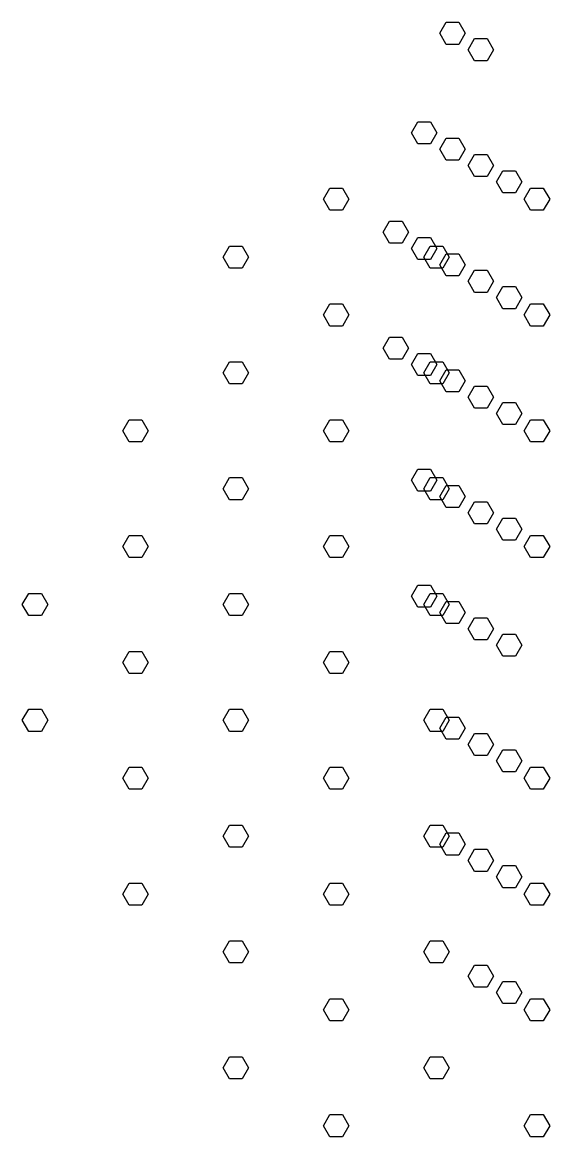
# Model space of a CAD drawing. Extents: x 1 to 449, y -97 to 1325.
# Drawn here: x 358.1 to 449.1, y -96.9 to 95.5 of the extents above; entities that cross this region are included whole.
import ezdxf

# ---------------------------------------------------------------- set-up
doc = ezdxf.new("R2010")
doc.units = 0

msp = doc.modelspace()

# ---------------------------------------------------------------- linework, layer by layer
at = {"layer": 'Layer 1'}
for p, q in [((430.18105, 93.636986), (431.2817, 95.543376)), ((431.2817, 95.543376), (433.483, 95.5434)), ((433.483, 95.5434), (434.58365, 93.63702)), ((431.2817, 91.730596), (430.18105, 93.636986)), ((434.58365, 93.63702), (433.483, 91.7306)), ((435.06905, 90.814786), (436.1697, 92.721176)), ((436.1697, 92.721176), (438.371, 92.7212)), ((438.371, 92.7212), (439.47165, 90.81482)), ((433.483, 91.7306), (431.2817, 91.730596)), ((436.1697, 88.908396), (435.06905, 90.814786)), ((439.47165, 90.81482), (438.371, 88.9084)), ((438.371, 88.9084), (436.1697, 88.908396)), ((425.29304, 76.459188), (426.393, 78.3656)), ((426.393, 78.3656), (428.595, 78.3656)), ((428.595, 78.3656), (429.69566, 76.45922)), ((426.39369, 74.552798), (425.29304, 76.459188)), ((429.69566, 76.45922), (428.595, 74.5528)), ((430.18105, 73.636986), (431.2817, 75.543376)), ((431.2817, 75.543376), (433.483, 75.5434)), ((433.483, 75.5434), (434.58365, 73.63702)), ((428.595, 74.5528), (426.39369, 74.552798)), ((431.2817, 71.730596), (430.18105, 73.636986)), ((434.58365, 73.63702), (433.483, 71.7306)), ((433.483, 71.7306), (431.2817, 71.730596)), ((435.06905, 70.814786), (436.1697, 72.721176)), ((436.1697, 72.721176), (438.371, 72.7212)), ((438.371, 72.7212), (439.47165, 70.81482)), ((436.1697, 68.908396), (435.06905, 70.814786)), ((439.47165, 70.81482), (438.371, 68.9084)), ((439.95705, 67.992586), (441.0577, 69.898976)), ((441.0577, 69.898976), (443.259, 69.899)), ((443.259, 69.899), (444.35965, 67.99262)), ((438.371, 68.9084), (436.1697, 68.908396)), ((441.0577, 66.086196), (439.95705, 67.992586)), ((444.35965, 67.99262), (443.259, 66.0862)), ((410.10634, 64.99787), (411.20697, 66.90423)), ((411.20697, 66.90423), (413.408, 66.9043)), ((413.408, 66.9043), (414.50866, 64.99793)), ((443.259, 66.0862), (441.0577, 66.086196)), ((444.74734, 64.99787), (445.84797, 66.90423)), ((445.84797, 66.90423), (448.049, 66.9043)), ((448.049, 66.9043), (449.14966, 64.99793)), ((411.207, 63.0915), (410.10634, 64.99787)), ((414.50866, 64.99793), (413.408, 63.0915)), ((445.848, 63.0915), (444.74734, 64.99787)), ((449.14966, 64.99793), (448.049, 63.0915)), ((413.408, 63.0915), (411.207, 63.0915)), ((448.049, 63.0915), (445.848, 63.0915)), ((420.40404, 59.281488), (421.505, 61.1878)), ((421.505, 61.1878), (423.706, 61.1878)), ((423.706, 61.1878), (424.80666, 59.28142)), ((421.50469, 57.375098), (420.40404, 59.281488)), ((424.80666, 59.28142), (423.706, 57.3751)), ((425.29304, 56.459188), (426.393, 58.3656)), ((426.393, 58.3656), (428.595, 58.3656)), ((428.595, 58.3656), (429.69566, 56.45922)), ((392.78534, 54.99787), (393.88597, 56.90423)), ((393.88597, 56.90423), (396.087, 56.9043)), ((396.087, 56.9043), (397.18766, 54.99793)), ((423.706, 57.3751), (421.50469, 57.375098)), ((426.39369, 54.552798), (425.29304, 56.459188)), ((427.42634, 54.99787), (428.52697, 56.90423)), ((428.52697, 56.90423), (430.728, 56.9043)), ((429.69566, 56.45922), (428.595, 54.5528)), ((430.728, 56.9043), (431.82866, 54.99793)), ((393.886, 53.0915), (392.78534, 54.99787)), ((397.18766, 54.99793), (396.087, 53.0915)), ((428.595, 54.5528), (426.39369, 54.552798)), ((428.527, 53.0915), (427.42634, 54.99787)), ((430.18105, 53.636986), (431.2817, 55.543376)), ((431.82866, 54.99793), (430.728, 53.0915)), ((431.2817, 55.543376), (433.483, 55.5434)), ((433.483, 55.5434), (434.58365, 53.63702)), ((396.087, 53.0915), (393.886, 53.0915)), ((430.728, 53.0915), (428.527, 53.0915)), ((431.2817, 51.730596), (430.18105, 53.636986)), ((434.58365, 53.63702), (433.483, 51.7306)), ((435.06905, 50.814786), (436.1697, 52.721176)), ((436.1697, 52.721176), (438.371, 52.7212)), ((438.371, 52.7212), (439.47165, 50.81482)), ((433.483, 51.7306), (431.2817, 51.730596)), ((436.1697, 48.908396), (435.06905, 50.814786)), ((439.47165, 50.81482), (438.371, 48.9084)), ((438.371, 48.9084), (436.1697, 48.908396)), ((439.95705, 47.992586), (441.0577, 49.898976)), ((441.0577, 49.898976), (443.259, 49.899)), ((443.259, 49.899), (444.35965, 47.99262)), ((410.10634, 44.99787), (411.20697, 46.90423)), ((411.20697, 46.90423), (413.408, 46.9043)), ((413.408, 46.9043), (414.50866, 44.99793)), ((441.0577, 46.086196), (439.95705, 47.992586)), ((444.35965, 47.99262), (443.259, 46.0862)), ((444.74734, 44.99787), (445.84797, 46.90423)), ((445.84797, 46.90423), (448.049, 46.9043)), ((448.049, 46.9043), (449.14966, 44.99793)), ((411.207, 43.0915), (410.10634, 44.99787)), ((414.50866, 44.99793), (413.408, 43.0915)), ((443.259, 46.0862), (441.0577, 46.086196)), ((445.848, 43.0915), (444.74734, 44.99787)), ((449.14966, 44.99793), (448.049, 43.0915)), ((413.408, 43.0915), (411.207, 43.0915)), ((448.049, 43.0915), (445.848, 43.0915)), ((420.40404, 39.281388), (421.505, 41.1878)), ((421.505, 41.1878), (423.706, 41.1878)), ((423.706, 41.1878), (424.80666, 39.28142)), ((421.50469, 37.374998), (420.40404, 39.281388)), ((424.80666, 39.28142), (423.706, 37.375)), ((392.78534, 34.99787), (393.88597, 36.90423)), ((393.88597, 36.90423), (396.087, 36.9042)), ((396.087, 36.9042), (397.18766, 34.99783)), ((423.706, 37.375), (421.50469, 37.374998)), ((425.29304, 36.459188), (426.393, 38.3656)), ((426.393, 38.3656), (428.595, 38.3656)), ((427.42634, 34.99797), (428.52697, 36.90433)), ((428.52697, 36.90433), (430.728, 36.9043)), ((428.595, 38.3656), (429.69566, 36.45922)), ((430.728, 36.9043), (431.82866, 34.99793)), ((393.886, 33.0915), (392.78534, 34.99787)), ((397.18766, 34.99783), (396.087, 33.0915)), ((426.39369, 34.552798), (425.29304, 36.459188)), ((428.527, 33.0916), (427.42634, 34.99797)), ((429.69566, 36.45922), (428.595, 34.5528)), ((430.18105, 33.636986), (431.2817, 35.543376)), ((431.82866, 34.99793), (430.728, 33.0916)), ((431.2817, 35.543376), (433.483, 35.5434)), ((433.483, 35.5434), (434.58365, 33.63702)), ((396.087, 33.0915), (393.886, 33.0915)), ((428.595, 34.5528), (426.39369, 34.552798)), ((430.728, 33.0916), (428.527, 33.0916)), ((431.2817, 31.730596), (430.18105, 33.636986)), ((434.58365, 33.63702), (433.483, 31.7306)), ((435.06905, 30.814786), (436.1697, 32.721176)), ((436.1697, 32.721176), (438.371, 32.7212)), ((438.371, 32.7212), (439.47165, 30.81482)), ((433.483, 31.7306), (431.2817, 31.730596)), ((436.1697, 28.908396), (435.06905, 30.814786)), ((439.47165, 30.81482), (438.371, 28.9084)), ((438.371, 28.9084), (436.1697, 28.908396)), ((439.95705, 27.992586), (441.0577, 29.898976)), ((441.0577, 29.898976), (443.259, 29.8989)), ((443.259, 29.8989), (444.35965, 27.99252)), ((441.0577, 26.086196), (439.95705, 27.992586)), ((444.35965, 27.99252), (443.259, 26.0862)), ((375.46534, 24.99777), (376.56597, 26.90413)), ((376.56597, 26.90413), (378.767, 26.9041)), ((378.767, 26.9041), (379.86766, 24.99773)), ((410.10634, 24.99787), (411.20697, 26.90423)), ((411.20697, 26.90423), (413.408, 26.9042)), ((413.408, 26.9042), (414.50866, 24.99783)), ((443.259, 26.0862), (441.0577, 26.086196)), ((444.74734, 24.99797), (445.84797, 26.90433)), ((445.84797, 26.90433), (448.049, 26.9043)), ((448.049, 26.9043), (449.14966, 24.99793)), ((376.566, 23.0914), (375.46534, 24.99777)), ((379.86766, 24.99773), (378.767, 23.0914)), ((411.207, 23.0915), (410.10634, 24.99787)), ((414.50866, 24.99783), (413.408, 23.0915)), ((445.848, 23.0916), (444.74734, 24.99797)), ((449.14966, 24.99793), (448.049, 23.0915)), ((378.767, 23.0914), (376.566, 23.0914)), ((413.408, 23.0915), (411.207, 23.0915)), ((448.049, 23.0915), (445.848, 23.0916)), ((425.29304, 16.459188), (426.393, 18.3656)), ((426.393, 18.3656), (428.595, 18.3656)), ((428.595, 18.3656), (429.69566, 16.45922)), ((392.78534, 14.99777), (393.88597, 16.90413)), ((393.88597, 16.90413), (396.087, 16.9042)), ((396.087, 16.9042), (397.18766, 14.99783)), ((426.39369, 14.552798), (425.29304, 16.459188)), ((427.42634, 14.99787), (428.52697, 16.90423)), ((428.52697, 16.90423), (430.728, 16.9043)), ((429.69566, 16.45922), (428.595, 14.5528)), ((430.18105, 13.636986), (431.2817, 15.543376)), ((430.728, 16.9043), (431.82866, 14.99793)), ((431.2817, 15.543376), (433.483, 15.5434)), ((433.483, 15.5434), (434.58365, 13.63702)), ((393.886, 13.0914), (392.78534, 14.99777)), ((397.18766, 14.99783), (396.087, 13.0914)), ((428.595, 14.5528), (426.39369, 14.552798)), ((428.527, 13.0915), (427.42634, 14.99787)), ((431.2817, 11.730596), (430.18105, 13.636986)), ((431.82866, 14.99793), (430.728, 13.0915)), ((434.58365, 13.63702), (433.483, 11.7306)), ((396.087, 13.0914), (393.886, 13.0914)), ((430.728, 13.0915), (428.527, 13.0915)), ((433.483, 11.7306), (431.2817, 11.730596)), ((435.06905, 10.814786), (436.1697, 12.721176)), ((436.1697, 12.721176), (438.371, 12.7212)), ((438.371, 12.7212), (439.47165, 10.81482)), ((436.1697, 8.908396), (435.06905, 10.814786)), ((439.47165, 10.81482), (438.371, 8.9084)), ((439.95705, 7.992566), (441.0577, 9.898956)), ((441.0577, 9.898956), (443.259, 9.89895)), ((443.259, 9.89895), (444.35965, 7.99257)), ((438.371, 8.9084), (436.1697, 8.908396)), ((441.0577, 6.086176), (439.95705, 7.992566)), ((444.35965, 7.99257), (443.259, 6.08618)), ((375.46534, 4.99791), (376.56597, 6.90427)), ((376.56597, 6.90427), (378.767, 6.90426)), ((378.767, 6.90426), (379.86766, 4.99789)), ((410.10634, 4.99781), (411.20697, 6.90417)), ((411.20697, 6.90417), (413.408, 6.90416)), ((413.408, 6.90416), (414.50866, 4.99779)), ((443.259, 6.08618), (441.0577, 6.086176)), ((444.74734, 4.99791), (445.84797, 6.90427)), ((445.84797, 6.90427), (448.049, 6.90426)), ((448.049, 6.90426), (449.14966, 4.99789)), ((376.566, 3.09154), (375.46534, 4.99791)), ((379.86766, 4.99789), (378.767, 3.09153)), ((411.207, 3.09144), (410.10634, 4.99781)), ((414.50866, 4.99779), (413.408, 3.09143)), ((445.848, 3.09154), (444.74734, 4.99791)), ((449.14966, 4.99789), (448.049, 3.09153)), ((378.767, 3.09153), (376.566, 3.09154)), ((413.408, 3.09143), (411.207, 3.09144)), ((448.049, 3.09153), (445.848, 3.09154)), ((425.29304, -3.540862), (426.393, -1.63448)), ((426.393, -1.63448), (428.595, -1.63448)), ((428.595, -1.63448), (429.69566, -3.54086)), ((358.14434, -5.00209), (359.24497, -3.09573)), ((359.24497, -3.09573), (361.446, -3.09574)), ((361.446, -3.09574), (362.54666, -5.00211)), ((392.78534, -5.00209), (393.88597, -3.09573)), ((393.88597, -3.09573), (396.087, -3.09574)), ((396.087, -3.09574), (397.18766, -5.00211)), ((426.39369, -5.447252), (425.29304, -3.540862)), ((427.42634, -5.00219), (428.52697, -3.09583)), ((428.52697, -3.09583), (430.728, -3.09584)), ((429.69566, -3.54086), (428.595, -5.44725)), ((430.728, -3.09584), (431.82866, -5.00221)), ((359.245, -6.90846), (358.14434, -5.00209)), ((362.54666, -5.00211), (361.446, -6.90847)), ((393.886, -6.90846), (392.78534, -5.00209)), ((397.18766, -5.00211), (396.087, -6.90847)), ((428.595, -5.44725), (426.39369, -5.447252)), ((428.527, -6.90856), (427.42634, -5.00219)), ((430.18105, -6.363094), (431.2817, -4.456704)), ((431.82866, -5.00221), (430.728, -6.90857)), ((431.2817, -4.456704), (433.483, -4.45671)), ((433.483, -4.45671), (434.58365, -6.36309)), ((361.446, -6.90847), (359.245, -6.90846)), ((396.087, -6.90847), (393.886, -6.90846)), ((430.728, -6.90857), (428.527, -6.90856)), ((431.2817, -8.269484), (430.18105, -6.363094)), ((434.58365, -6.36309), (433.483, -8.26948)), ((435.06905, -9.185314), (436.1697, -7.278924)), ((436.1697, -7.278924), (438.371, -7.27893)), ((438.371, -7.27893), (439.47165, -9.18531)), ((433.483, -8.26948), (431.2817, -8.269484)), ((436.1697, -11.091704), (435.06905, -9.185314)), ((439.47165, -9.18531), (438.371, -11.0917)), ((438.371, -11.0917), (436.1697, -11.091704)), ((439.95705, -12.007514), (441.0577, -10.101124)), ((441.0577, -10.101124), (443.259, -10.1011)), ((443.259, -10.1011), (444.35965, -12.00748)), ((375.46534, -15.00213), (376.56597, -13.09577)), ((376.56597, -13.09577), (378.767, -13.0957)), ((378.767, -13.0957), (379.86766, -15.00207)), ((410.10634, -15.00213), (411.20697, -13.09577)), ((411.20697, -13.09577), (413.408, -13.0957)), ((413.408, -13.0957), (414.50866, -15.00207)), ((441.0577, -13.913904), (439.95705, -12.007514)), ((444.35965, -12.00748), (443.259, -13.9139)), ((376.566, -16.9085), (375.46534, -15.00213)), ((379.86766, -15.00207), (378.767, -16.9085)), ((411.207, -16.9085), (410.10634, -15.00213)), ((414.50866, -15.00207), (413.408, -16.9085)), ((443.259, -13.9139), (441.0577, -13.913904)), ((378.767, -16.9085), (376.566, -16.9085)), ((413.408, -16.9085), (411.207, -16.9085)), ((358.14434, -25.00213), (359.24497, -23.09577)), ((359.245, -26.9085), (358.14434, -25.00213)), ((359.24497, -23.09577), (361.446, -23.0957)), ((361.446, -23.0957), (362.54666, -25.00207)), ((362.54666, -25.00207), (361.446, -26.9085)), ((392.78534, -25.00213), (393.88597, -23.09577)), ((393.886, -26.9085), (392.78534, -25.00213)), ((393.88597, -23.09577), (396.087, -23.0957)), ((396.087, -23.0957), (397.18766, -25.00207)), ((397.18766, -25.00207), (396.087, -26.9085)), ((427.42634, -25.00213), (428.52697, -23.09577)), ((428.527, -26.9085), (427.42634, -25.00213)), ((428.52697, -23.09577), (430.728, -23.0957)), ((430.18105, -26.363014), (431.2817, -24.456624)), ((430.728, -23.0957), (431.82866, -25.00207)), ((431.82866, -25.00207), (430.728, -26.9085)), ((431.2817, -24.456624), (433.483, -24.4566)), ((433.483, -24.4566), (434.58365, -26.36298)), ((361.446, -26.9085), (359.245, -26.9085)), ((396.087, -26.9085), (393.886, -26.9085)), ((430.728, -26.9085), (428.527, -26.9085)), ((431.2817, -28.269404), (430.18105, -26.363014)), ((434.58365, -26.36298), (433.483, -28.2694)), ((433.483, -28.2694), (431.2817, -28.269404)), ((435.06905, -29.185214), (436.1697, -27.278824)), ((436.1697, -27.278824), (438.371, -27.2788)), ((438.371, -27.2788), (439.47165, -29.18518)), ((436.1697, -31.091604), (435.06905, -29.185214)), ((439.47165, -29.18518), (438.371, -31.0916)), ((439.95705, -32.007414), (441.0577, -30.101024)), ((441.0577, -30.101024), (443.259, -30.101)), ((443.259, -30.101), (444.35965, -32.00738)), ((438.371, -31.0916), (436.1697, -31.091604)), ((441.0577, -33.913804), (439.95705, -32.007414)), ((444.35965, -32.00738), (443.259, -33.9138)), ((375.46534, -35.00213), (376.56597, -33.09577)), ((376.56597, -33.09577), (378.767, -33.0957)), ((378.767, -33.0957), (379.86766, -35.00207)), ((410.10634, -35.00213), (411.20697, -33.09577)), ((411.20697, -33.09577), (413.408, -33.0957)), ((413.408, -33.0957), (414.50866, -35.00207)), ((443.259, -33.9138), (441.0577, -33.913804)), ((444.74734, -35.00213), (445.84797, -33.09577)), ((445.84797, -33.09577), (448.049, -33.0957)), ((448.049, -33.0957), (449.14966, -35.00207)), ((376.566, -36.9085), (375.46534, -35.00213)), ((379.86766, -35.00207), (378.767, -36.9085)), ((411.207, -36.9085), (410.10634, -35.00213)), ((414.50866, -35.00207), (413.408, -36.9085)), ((445.848, -36.9085), (444.74734, -35.00213)), ((449.14966, -35.00207), (448.049, -36.9085)), ((378.767, -36.9085), (376.566, -36.9085)), ((413.408, -36.9085), (411.207, -36.9085)), ((448.049, -36.9085), (445.848, -36.9085)), ((392.78534, -45.00213), (393.88597, -43.09577)), ((393.88597, -43.09577), (396.087, -43.0957)), ((396.087, -43.0957), (397.18766, -45.00207)), ((427.42634, -45.00213), (428.52697, -43.09577)), ((428.52697, -43.09577), (430.728, -43.0957)), ((430.728, -43.0957), (431.82866, -45.00207)), ((393.886, -46.9085), (392.78534, -45.00213)), ((397.18766, -45.00207), (396.087, -46.9085)), ((428.527, -46.9085), (427.42634, -45.00213)), ((430.18105, -46.363014), (431.2817, -44.456624)), ((431.82866, -45.00207), (430.728, -46.9085)), ((431.2817, -44.456624), (433.483, -44.4566)), ((433.483, -44.4566), (434.58365, -46.36298)), ((396.087, -46.9085), (393.886, -46.9085)), ((430.728, -46.9085), (428.527, -46.9085)), ((431.2817, -48.269404), (430.18105, -46.363014)), ((434.58365, -46.36298), (433.483, -48.2694)), ((435.06905, -49.185214), (436.1697, -47.278824)), ((436.1697, -47.278824), (438.371, -47.2788)), ((438.371, -47.2788), (439.47165, -49.18518)), ((433.483, -48.2694), (431.2817, -48.269404)), ((436.1697, -51.091604), (435.06905, -49.185214)), ((439.47165, -49.18518), (438.371, -51.0916)), ((438.371, -51.0916), (436.1697, -51.091604)), ((439.95705, -52.007414), (441.0577, -50.101024)), ((441.0577, -50.101024), (443.259, -50.101)), ((443.259, -50.101), (444.35965, -52.00738)), ((375.46534, -55.00213), (376.56597, -53.09577)), ((376.56597, -53.09577), (378.767, -53.0957)), ((378.767, -53.0957), (379.86766, -55.00207)), ((410.10634, -55.00213), (411.20697, -53.09577)), ((411.20697, -53.09577), (413.408, -53.0957)), ((413.408, -53.0957), (414.50866, -55.00207)), ((441.0577, -53.913804), (439.95705, -52.007414)), ((444.35965, -52.00738), (443.259, -53.9138)), ((444.74734, -55.00213), (445.84797, -53.09577)), ((445.84797, -53.09577), (448.049, -53.0957)), ((448.049, -53.0957), (449.14966, -55.00207)), ((376.566, -56.9085), (375.46534, -55.00213)), ((379.86766, -55.00207), (378.767, -56.9085)), ((411.207, -56.9085), (410.10634, -55.00213)), ((414.50866, -55.00207), (413.408, -56.9085)), ((443.259, -53.9138), (441.0577, -53.913804)), ((445.848, -56.9085), (444.74734, -55.00213)), ((449.14966, -55.00207), (448.049, -56.9085)), ((378.767, -56.9085), (376.566, -56.9085)), ((413.408, -56.9085), (411.207, -56.9085)), ((448.049, -56.9085), (445.848, -56.9085)), ((392.78534, -65.00213), (393.88597, -63.09577)), ((393.88597, -63.09577), (396.087, -63.0957)), ((396.087, -63.0957), (397.18766, -65.00207)), ((427.42634, -65.00213), (428.52697, -63.09577)), ((428.52697, -63.09577), (430.728, -63.0957)), ((430.728, -63.0957), (431.82866, -65.00207)), ((393.886, -66.9085), (392.78534, -65.00213)), ((397.18766, -65.00207), (396.087, -66.9085)), ((428.527, -66.9085), (427.42634, -65.00213)), ((431.82866, -65.00207), (430.728, -66.9085)), ((396.087, -66.9085), (393.886, -66.9085)), ((430.728, -66.9085), (428.527, -66.9085)), ((435.06905, -69.184814), (436.1697, -67.278424)), ((436.1697, -67.278424), (438.371, -67.2784)), ((438.371, -67.2784), (439.47165, -69.18478)), ((436.1697, -71.091204), (435.06905, -69.184814)), ((439.47165, -69.18478), (438.371, -71.0912)), ((438.371, -71.0912), (436.1697, -71.091204)), ((439.95705, -72.007014), (441.0577, -70.100624)), ((441.0577, -70.100624), (443.259, -70.1006)), ((443.259, -70.1006), (444.35965, -72.00698)), ((410.10634, -75.00243), (411.20697, -73.09607)), ((411.20697, -73.09607), (413.408, -73.096)), ((413.408, -73.096), (414.50866, -75.00237)), ((441.0577, -73.913404), (439.95705, -72.007014)), ((444.35965, -72.00698), (443.259, -73.9134)), ((444.74734, -75.00243), (445.84797, -73.09607)), ((445.84797, -73.09607), (448.049, -73.096)), ((448.049, -73.096), (449.14966, -75.00237)), ((411.207, -76.9088), (410.10634, -75.00243)), ((414.50866, -75.00237), (413.408, -76.9088)), ((443.259, -73.9134), (441.0577, -73.913404)), ((445.848, -76.9088), (444.74734, -75.00243)), ((449.14966, -75.00237), (448.049, -76.9088)), ((413.408, -76.9088), (411.207, -76.9088)), ((448.049, -76.9088), (445.848, -76.9088)), ((392.78534, -85.00243), (393.88597, -83.09607)), ((393.88597, -83.09607), (396.087, -83.096)), ((396.087, -83.096), (397.18766, -85.00237)), ((427.42634, -85.00243), (428.52697, -83.09607)), ((428.52697, -83.09607), (430.728, -83.096)), ((430.728, -83.096), (431.82866, -85.00237)), ((393.886, -86.9088), (392.78534, -85.00243)), ((397.18766, -85.00237), (396.087, -86.9088)), ((428.527, -86.9088), (427.42634, -85.00243)), ((431.82866, -85.00237), (430.728, -86.9088)), ((396.087, -86.9088), (393.886, -86.9088)), ((430.728, -86.9088), (428.527, -86.9088)), ((410.10634, -95.00243), (411.20697, -93.09607)), ((411.20697, -93.09607), (413.408, -93.096)), ((413.408, -93.096), (414.50866, -95.00237)), ((444.74734, -95.00243), (445.84797, -93.09607)), ((445.84797, -93.09607), (448.049, -93.096)), ((448.049, -93.096), (449.14966, -95.00237)), ((411.207, -96.9088), (410.10634, -95.00243)), ((414.50866, -95.00237), (413.408, -96.9088)), ((445.848, -96.9088), (444.74734, -95.00243)), ((449.14966, -95.00237), (448.049, -96.9088)), ((413.408, -96.9088), (411.207, -96.9088)), ((448.049, -96.9088), (445.848, -96.9088))]:
    msp.add_line(p, q, dxfattribs=at)

doc.saveas('drawing.dxf')
